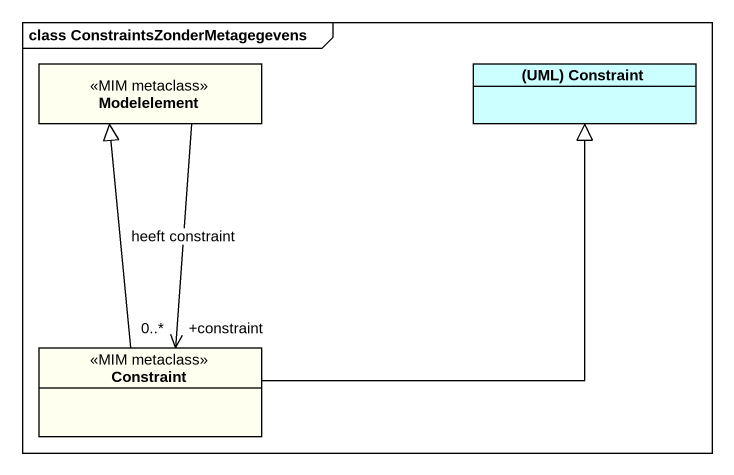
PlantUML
@startuml
mainframe class ConstraintsZonderMetagegevens
hide circle
hide empty members
class Modelelement <<MIM metaclass>> #FFFFF0
class "(UML) Constraint" as UML_Constraint #CCFFFF
class Constraint <<MIM metaclass>> #FFFFF0
Modelelement --> "+constraint\n0..*" Constraint : heeft constraint
Constraint -up-|> Modelelement
Constraint -up-|> UML_Constraint
@enduml
